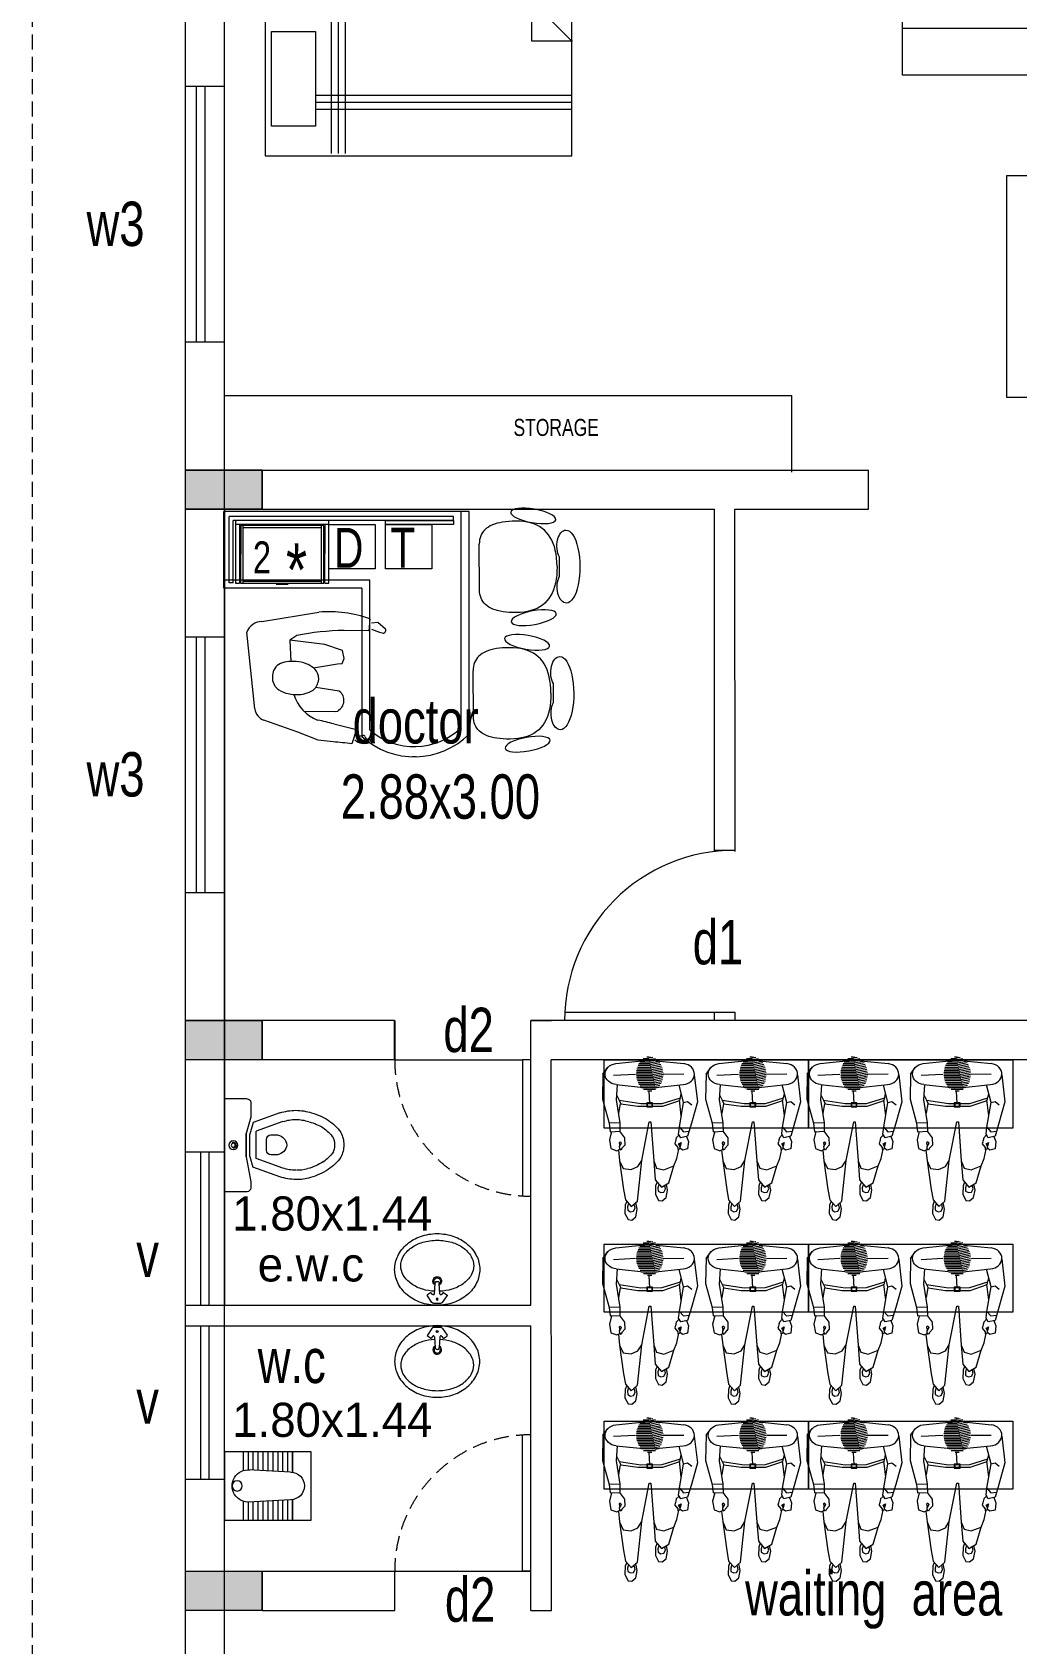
# Model space of a CAD drawing. Header units: metres. Extents: x 191982 to 427160, y -8904 to 80370.
# Drawn here: x 345650 to 351432, y 25546 to 35001 of the extents above; entities that cross this region are included whole.
import ezdxf

# ---------------------------------------------------------------- set-up
doc = ezdxf.new("R2010")
doc.units = ezdxf.units.M
doc.header["$LTSCALE"] = 700
doc.header["$MEASUREMENT"] = 0
doc.linetypes.add('HIDDEN2', pattern=[0.1875, 0.125, -0.0625])
doc.layers.get('0').update_dxf_attribs({"lineweight": 9})
for name, color, linetype, lineweight in [('COLUMN', 7, 'Continuous', 9), ('FURNITURE', 7, 'Continuous', 9), ('human', 8, 'Continuous', 9), ('MANPLAN', 7, 'Continuous', 9), ('NEW PLANS', 7, 'Continuous', 9), ('PLAN', 7, 'Continuous', 9), ('TEXT', 7, 'Continuous', 9)]:
    doc.layers.add(name, color=color, linetype=linetype, lineweight=lineweight)
doc.styles.add('RVR', font='MOD20.TTF')
doc.styles.get("Standard").update_dxf_attribs({"font": 'swisscl.ttf'})

# ---------------------------------------------------------------- blocks, each defined once
blk = doc.blocks.new('BASIN')
at = {"layer": 'PLAN'}
for p, q in [((-0.0664, 0.0159), (-0.1279, 0.0123)), ((-0.0732, 0.0397), (-0.062, 0.0562)), ((-0.0629, 0.0267), (-0.0719, 0.0327)), ((-0.0163, 0.0314), (-0.0551, 0.0576)), ((-0.0103, -0.0193), (-0.0103, 0.0193)), ((-0.0664, -0.0159), (-0.1279, -0.0123)), ((-0.0732, -0.0397), (-0.062, -0.0562)), ((-0.0629, -0.0267), (-0.0719, -0.0327)), ((-0.0163, -0.0315), (-0.0551, -0.0576))]:
    blk.add_line(p, q, dxfattribs=at)
blk.add_lwpolyline([(-0.2102, -0.25, 0.114941), (-0.1316, -0.2317, 0.103853), (-0.0616, -0.1768, 0.091249), (-0.0165, -0.0975, 0.083978), (0, 0, 0.083978), (-0.0165, 0.0975, 0.091249), (-0.0616, 0.1768, 0.103853), (-0.1316, 0.2317, 0.114941), (-0.2102, 0.25, 0.114941), (-0.2887, 0.2317, 0.103853), (-0.3588, 0.1768, 0.091249), (-0.4039, 0.0975, 0.083978), (-0.4204, 0, 0.083978), (-0.4039, -0.0975, 0.091249), (-0.3588, -0.1768, 0.103853), (-0.2887, -0.2317, 0.114941)], format="xyb", close=True, dxfattribs=at)
for points in [[(-0.082, 0.015, 0.058321), (-0.0937, 0.085, 0.08231), (-0.1256, 0.1515, 0.106842), (-0.1772, 0.1994, 0.134388), (-0.2316, 0.2143, 0.134388), (-0.286, 0.1994, 0.106842), (-0.3377, 0.1515, 0.08231), (-0.3696, 0.085, 0.070665), (-0.3816, 0)], [(-0.3816, 0, 0.070665), (-0.3696, -0.085, 0.08231), (-0.3377, -0.1515, 0.106842), (-0.286, -0.1994, 0.134388), (-0.2316, -0.2143, 0.134388), (-0.1772, -0.1994, 0.106842), (-0.1256, -0.1515, 0.08231), (-0.0937, -0.085, 0.058296), (-0.082, -0.015)]]:
    blk.add_lwpolyline(points, format="xyb", dxfattribs=at)
for radius in [0.00569, 0.00369]:
    blk.add_circle((-0.0349, 0), radius, dxfattribs=at)
for centre, radius, start, end in [((-0.142, -0.0004), 0.0257, 30.89641, 331.20825), ((-0.142, -0.0004), 0.0188, 42.66127, 320.64746), ((-0.1279, 0), 0.0123, 89.75733, 270.24267), ((-0.0691, 0.0369), 0.005, 145.96273, 235.96273), ((-0.0663, 0.0218), 0.0059, 268.92232, 55.39757), ((-0.0579, 0.0534), 0.005, 55.96273, 145.96273), ((-0.0247, 0.0197), 0.0144, 358.39997, 54.51472), ((-0.0691, -0.0369), 0.005, 123.91807, 214.03727), ((-0.0663, -0.0218), 0.0059, 304.60243, 91.07768), ((-0.0579, -0.0534), 0.005, 214.03727, 304.00089), ((-0.0247, -0.0197), 0.0144, 305.48528, 1.60003)]:
    blk.add_arc(centre, radius, start, end, dxfattribs=at)
blk = doc.blocks.new('ORISA PAN')
at = {"layer": 'PLAN'}
for p, q in [((-0.2, 0.51), (0.2, 0.51)), ((-0.2, 0), (-0.2, 0.51)), ((-0.2, 0.51), (0.2, 0.51)), ((0.2, 0.51), (0.2, 0)), ((0.2, 0.51), (0.2, 0)), ((-0.2, 0.4), (-0.0897, 0.4)), ((0.0897, 0.4), (0.2, 0.4)), ((-0.2, 0.371), (-0.0946, 0.371)), ((-0.2, 0.342), (-0.0931, 0.342)), ((-0.2, 0.313), (-0.0915, 0.313)), ((-0.2, 0.284), (-0.0899, 0.284)), ((-0.081, 0.121), (-0.0946, 0.37)), ((0.081, 0.121), (0.0946, 0.37)), ((0.0899, 0.284), (0.2, 0.284)), ((0.0915, 0.313), (0.2, 0.313)), ((0.0931, 0.342), (0.2, 0.342)), ((0.0946, 0.371), (0.2, 0.371)), ((-0.2, 0.255), (-0.0883, 0.255)), ((-0.2, 0.226), (-0.0867, 0.226)), ((-0.2, 0.197), (-0.0851, 0.197)), ((0.0851, 0.197), (0.2, 0.197)), ((0.0867, 0.226), (0.2, 0.226)), ((0.0883, 0.255), (0.2, 0.255)), ((-0.2, 0.168), (-0.0836, 0.168)), ((-0.2, 0.139), (-0.082, 0.139)), ((-0.0802, 0.11), (-0.2, 0.11)), ((-0.2, 0.11), (-0.0802, 0.11)), ((0.2, 0.11), (0.0802, 0.11)), ((0.0802, 0.11), (0.2, 0.11)), ((0.082, 0.139), (0.2, 0.139)), ((0.0836, 0.168), (0.2, 0.168)), ((0.2, 0), (-0.2, 0))]:
    blk.add_line(p, q, dxfattribs=at)
blk.add_circle((0, 0.4346), 0.03, dxfattribs=at)
for centre, radius, start, end in [((0, 0.37), 0.0946, 353.81188, 186.18812), ((0, 0.121), 0.081, 180, 360)]:
    blk.add_arc(centre, radius, start, end, dxfattribs=at)
blk = doc.blocks.new('EWC')
at = {"layer": 'COLUMN'}
blk.add_line((-0.2727, 0), (0.2727, 0), dxfattribs=at)
at = {"layer": 'PLAN'}
for p, q in [((-0.2727, -0.1316), (-0.2727, 0)), ((0.2727, -0.1316), (0.2727, 0)), ((-0.2512, -0.1532), (-0.1643, -0.1532)), ((-0.1895, -0.3249), (-0.1341, -0.167)), ((-0.1643, -0.1532), (-0.0685, -0.1258)), ((-0.1386, -0.3427), (-0.0831, -0.1844)), ((-0.1341, -0.167), (-0.0654, -0.1474)), ((0.0788, -0.1844), (-0.0831, -0.1844)), ((-0.0685, -0.1258), (0.0685, -0.1258)), ((0.0685, -0.1258), (-0.0685, -0.1258)), ((0.0654, -0.1474), (-0.0654, -0.1474)), ((0.0654, -0.1474), (0.1293, -0.1656)), ((0.0685, -0.1258), (0.2143, -0.1532)), ((0.1343, -0.3427), (0.0788, -0.1844)), ((0.1852, -0.3249), (0.1293, -0.1656)), ((0.2143, -0.1532), (0.2512, -0.1532)), ((-0.0603, -0.2716), (-0.0603, -0.3111)), ((0.0297, -0.2453), (-0.034, -0.2453)), ((0.056, -0.3111), (0.056, -0.2716))]:
    blk.add_line(p, q, dxfattribs=at)
for radius in [0.026, 0.0118]:
    blk.add_circle((0, -0.0508), radius, dxfattribs=at)
for centre, radius, start, end in [((-0.0141, -0.0486), 0.0036, 90.20714, 251.79286), ((-0.0127, -0.0573), 0.0036, 126.20714, 287.79286), ((0, -0.0508), 0.0153, 184.45592, 193.54408), ((0, -0.0508), 0.0153, 220.45592, 229.54408), ((-0.0065, -0.0635), 0.0036, 162.20714, 323.79286), ((0, -0.0508), 0.0153, 256.45592, 265.54408), ((0.0022, -0.0649), 0.0036, 198.20714, 359.79286), ((0, -0.0508), 0.0153, 292.45592, 301.54408), ((0.0101, -0.0609), 0.0036, 234.20714, 35.79286), ((0, -0.0508), 0.0153, 328.45592, 337.54408), ((0.0141, -0.0531), 0.0036, 270.20714, 71.79286), ((-0.2512, -0.1316), 0.0216, 180, 270), ((0.2512, -0.1316), 0.0216, 270, 360), ((-0.034, -0.2716), 0.0263, 90, 180), ((0.0297, -0.2716), 0.0263, 360, 90), ((0.0832, -0.4179), 0.2881, 161.16462, 180), ((0.0832, -0.4179), 0.2342, 161.16462, 180), ((0.0055, -0.2984), 0.067, 190.92396, 265.02141), ((-0.0002, -0.3646), 0.000539, 260.70561, 283.41981), ((-0.0109, -0.2978), 0.0682, 279.07843, 348.78496), ((-0.0875, -0.4179), 0.2342, 360, 18.83538), ((-0.0875, -0.4179), 0.2881, 360, 18.83538), ((0.0832, -0.4179), 0.2881, 180, 198.83538), ((0.0832, -0.4179), 0.2342, 180, 198.83538), ((-0.0193, -0.4324), 0.1664, 341.16462, 3.77544), ((-0.0193, -0.4324), 0.2203, 341.16462, 3.77544), ((0.1598, -0.4175), 0.3615, 194.96262, 211.78382), ((0.1598, -0.4175), 0.3076, 194.96262, 211.78382), ((-0.1809, -0.4026), 0.3298, 327.64617, 344.75526), ((-0.1809, -0.4026), 0.3837, 327.64617, 344.75526), ((0.1069, -0.4322), 0.3092, 214.63594, 233.93892), ((0.1069, -0.4322), 0.2553, 214.63594, 233.93892), ((-0.0022, -0.5371), 0.1085, 243.29881, 270), ((-0.0022, -0.5371), 0.1085, 270, 296.70119), ((-0.1112, -0.4322), 0.2553, 306.06108, 325.36406), ((-0.1112, -0.4322), 0.3092, 306.06108, 325.36406), ((-0.0022, -0.5371), 0.1624, 243.29881, 270), ((-0.0022, -0.5371), 0.1624, 270, 296.70119)]:
    blk.add_arc(centre, radius, start, end, dxfattribs=at)
blk = doc.blocks.new('A$C68D14229')
for p, q in [((0.53, 0.15), (0.53, 72.15)), ((0.53, 72.15), (36.53, 72.15)), ((36.53, 72.15), (36.53, 0.15)), ((22.29, 60.4), (22.29, 0.15)), ((23.96, 60.4), (23.96, 0.15)), ((25.62, 60.4), (25.62, 0.15)), ((0.53, 56.71), (36, 56.69)), ((0.53, 55.02), (36, 55.02)), ((0.53, 53.36), (36, 53.36)), ((0.11, 9.73), (9.63, 0.15)), ((9.63, 9.58), (0.11, 9.58)), ((9.63, 0), (9.63, 9.58)), ((36.53, 0.15), (0.53, 0.15))]:
    blk.add_line(p, q)
blk.add_lwpolyline([(29.63, 70.7), (7.38, 70.7), (7.38, 60.4), (29.63, 60.4)], close=True)
blk = doc.blocks.new('ws')
at = {"layer": 'FURNITURE'}
for p, q in [((668704.6, 47927.4), (667265, 47927.4)), ((667265, 47477.2), (667265, 47927.4)), ((667295.5, 47507.7), (667295.5, 47897)), ((668613.2, 47897), (667295.5, 47897)), ((667318.3, 47507.7), (667318.3, 47874.1)), ((668613.2, 47874.1), (667318.3, 47874.1)), ((667332.9, 47874.1), (667332.7, 47505.7)), ((667881.3, 47873.9), (667332.9, 47874.1)), ((667881.3, 47851.1), (667332.9, 47851.3)), ((667355.7, 47851.3), (667355.5, 47505.7)), ((667858.2, 47505.5), (667858.4, 47851.1)), ((667881.1, 47505.5), (667881.3, 47873.9)), ((668213.4, 47874.1), (668613.2, 47874.1)), ((668213.4, 47851.3), (668213.4, 47874.1)), ((668613.2, 47851.3), (668213.4, 47851.3)), ((668613.2, 47874.1), (668613.2, 47897)), ((668613.2, 47874.1), (668613.2, 47851.3)), ((668658.9, 46660.3), (668658.9, 47927.4)), ((668704.6, 46621.1), (668704.6, 47927.4)), ((667363.3, 47843.6), (667363.1, 47505.7)), ((667850.8, 47843.5), (667363.3, 47843.6)), ((667375.5, 47843.6), (667375.3, 47505.7)), ((667838.6, 47831.3), (667375.5, 47831.5)), ((667838.4, 47505.5), (667838.6, 47843.5)), ((667850.6, 47505.5), (667850.8, 47843.5)), ((668120.7, 47522.9), (667265, 47522.9)), ((668075, 47477.2), (667265, 47477.2)), ((667318.3, 47507.7), (667295.5, 47507.7)), ((667332.7, 47505.7), (667355.5, 47505.7)), ((667363.1, 47505.7), (667850.6, 47505.5)), ((667375.3, 47517.9), (667838.4, 47517.7)), ((667642, 47499.1), (667571.7, 47499.1)), ((667858.2, 47505.5), (667881.1, 47505.5)), ((668075, 47477.2), (668075, 46606.5)), ((668120.7, 46646.1), (668120.7, 47522.9)), ((668393.3, 46487.4), (668371.1, 46487.4))]:
    blk.add_line(p, q, dxfattribs=at)
at = {"layer": 'FURNITURE', "ltscale": 12}
for p, q in [((668841.1, 47847.8, 375.4), (668828.8, 47842, 375.4)), ((668854.5, 47852.9, 375.4), (668841.1, 47847.8, 375.4)), ((668868.9, 47857.3, 375.4), (668854.5, 47852.9, 375.4)), ((668884.5, 47861.1, 375.4), (668868.9, 47857.3, 375.4)), ((668901.1, 47864.2, 375.4), (668884.5, 47861.1, 375.4)), ((668918.7, 47866.6, 375.4), (668901.1, 47864.2, 375.4)), ((668937.5, 47868.4, 375.4), (668918.7, 47866.6, 375.4)), ((668957.3, 47869.5, 375.4), (668937.5, 47868.4, 375.4)), ((668978.3, 47870, 375.4), (668957.3, 47869.5, 375.4)), ((669001.8, 47869.4, 375.4), (668978.3, 47870, 375.4)), ((669024.1, 47867.5, 375.4), (669001.8, 47869.4, 375.4)), ((669045.3, 47864.3, 375.4), (669024.1, 47867.5, 375.4)), ((669065.2, 47859.7, 375.4), (669045.3, 47864.3, 375.4)), ((669083.9, 47853.8, 375.4), (669065.2, 47859.7, 375.4)), ((669101.5, 47846.5, 375.4), (669083.9, 47853.8, 375.4)), ((669117.8, 47837.9, 375.4), (669101.5, 47846.5, 375.4)), ((668766.5, 47760.2, 375.4), (668764.9, 47747.8, 375.4)), ((668769.1, 47772, 375.4), (668766.5, 47760.2, 375.4)), ((668772.8, 47783, 375.4), (668769.1, 47772, 375.4)), ((668777.6, 47793.5, 375.4), (668772.8, 47783, 375.4)), ((668783.4, 47803.2, 375.4), (668777.6, 47793.5, 375.4)), ((668790.3, 47812.3, 375.4), (668783.4, 47803.2, 375.4)), ((668798.3, 47820.7, 375.4), (668790.3, 47812.3, 375.4)), ((668807.4, 47828.5, 375.4), (668798.3, 47820.7, 375.4)), ((668817.5, 47835.6, 375.4), (668807.4, 47828.5, 375.4)), ((668828.8, 47842, 375.4), (668817.5, 47835.6, 375.4)), ((669132.9, 47827.9, 375.4), (669117.8, 47837.9, 375.4)), ((669146.9, 47816.6, 375.4), (669132.9, 47827.9, 375.4)), ((669159.6, 47803.9, 375.4), (669146.9, 47816.6, 375.4)), ((669171.2, 47789.9, 375.4), (669159.6, 47803.9, 375.4)), ((669181.5, 47774.6, 375.4), (669171.2, 47789.9, 375.4)), ((669190.7, 47757.8, 375.4), (669181.5, 47774.6, 375.4)), ((669198.6, 47739.8, 375.4), (669190.7, 47757.8, 375.4)), ((668764.9, 47747.8, 375.4), (668764.5, 47734.7, 375.4)), ((668765.9, 47466.6, 375.4), (668764.5, 47734.7, 375.4)), ((669205.3, 47720.4, 375.4), (669198.6, 47739.8, 375.4)), ((669210.9, 47699.6, 375.4), (669205.3, 47720.4, 375.4)), ((669215.2, 47677.5, 375.4), (669210.9, 47699.6, 375.4)), ((669218.4, 47654.1, 375.4), (669215.2, 47677.5, 375.4)), ((669236.2, 47547.3, 375.4), (669235.6, 47659.2, 375.4)), ((669220.3, 47629.3, 375.4), (669218.4, 47654.1, 375.4)), ((669220.6, 47577, 375.4), (669218.9, 47552.2, 375.4)), ((669221.1, 47603.1, 375.4), (669220.3, 47629.3, 375.4)), ((669221.1, 47603.1, 375.4), (669220.6, 47577, 375.4)), ((668766.5, 47453.5, 375.4), (668765.9, 47466.6, 375.4)), ((669206.6, 47485.7, 375.4), (669200.1, 47466.3, 375.4)), ((669211.9, 47506.6, 375.4), (669206.6, 47485.7, 375.4)), ((669216, 47528.7, 375.4), (669211.9, 47506.6, 375.4)), ((669218.9, 47552.2, 375.4), (669216, 47528.7, 375.4)), ((668768.2, 47441.1, 375.4), (668766.5, 47453.5, 375.4)), ((668771, 47429.4, 375.4), (668768.2, 47441.1, 375.4)), ((668774.8, 47418.4, 375.4), (668771, 47429.4, 375.4)), ((668779.7, 47408, 375.4), (668774.8, 47418.4, 375.4)), ((668785.6, 47398.3, 375.4), (668779.7, 47408, 375.4)), ((668792.6, 47389.3, 375.4), (668785.6, 47398.3, 375.4)), ((668800.7, 47381, 375.4), (668792.6, 47389.3, 375.4)), ((668809.9, 47373.3, 375.4), (668800.7, 47381, 375.4)), ((668820.1, 47366.3, 375.4), (668809.9, 47373.3, 375.4)), ((669135.4, 47377.4, 375.4), (669120.4, 47367.3, 375.4)), ((669149.2, 47388.9, 375.4), (669135.4, 47377.4, 375.4)), ((669161.8, 47401.7, 375.4), (669149.2, 47388.9, 375.4)), ((669173.2, 47415.8, 375.4), (669161.8, 47401.7, 375.4)), ((669183.4, 47431.3, 375.4), (669173.2, 47415.8, 375.4)), ((669192.3, 47448.1, 375.4), (669183.4, 47431.3, 375.4)), ((669200.1, 47466.3, 375.4), (669192.3, 47448.1, 375.4)), ((668831.4, 47360, 375.4), (668820.1, 47366.3, 375.4)), ((668843.8, 47354.4, 375.4), (668831.4, 47360, 375.4)), ((668857.2, 47349.4, 375.4), (668843.8, 47354.4, 375.4)), ((668871.7, 47345.1, 375.4), (668857.2, 47349.4, 375.4)), ((668887.3, 47341.5, 375.4), (668871.7, 47345.1, 375.4)), ((668903.9, 47338.6, 375.4), (668887.3, 47341.5, 375.4)), ((668921.6, 47336.4, 375.4), (668903.9, 47338.6, 375.4)), ((668940.4, 47334.8, 375.4), (668921.6, 47336.4, 375.4)), ((668960.3, 47333.9, 375.4), (668940.4, 47334.8, 375.4)), ((668981.2, 47333.7, 375.4), (668960.3, 47333.9, 375.4)), ((669004.7, 47334.5, 375.4), (668981.2, 47333.7, 375.4)), ((669027, 47336.6, 375.4), (669004.7, 47334.5, 375.4)), ((669048.1, 47340.1, 375.4), (669027, 47336.6, 375.4)), ((669068, 47344.9, 375.4), (669048.1, 47340.1, 375.4)), ((669086.7, 47351, 375.4), (669068, 47344.9, 375.4)), ((669104.1, 47358.5, 375.4), (669086.7, 47351, 375.4)), ((669120.4, 47367.3, 375.4), (669104.1, 47358.5, 375.4)), ((668781.5, 47093.3, 375.4), (668771.4, 47086.2, 375.4)), ((668792.7, 47099.7, 375.4), (668781.5, 47093.3, 375.4)), ((668805, 47105.5, 375.4), (668792.7, 47099.7, 375.4)), ((668818.4, 47110.6, 375.4), (668805, 47105.5, 375.4)), ((668832.9, 47115, 375.4), (668818.4, 47110.6, 375.4)), ((668848.4, 47118.8, 375.4), (668832.9, 47115, 375.4)), ((668865, 47121.9, 375.4), (668848.4, 47118.8, 375.4)), ((668882.7, 47124.3, 375.4), (668865, 47121.9, 375.4)), ((668901.5, 47126.1, 375.4), (668882.7, 47124.3, 375.4)), ((668921.3, 47127.2, 375.4), (668901.5, 47126.1, 375.4)), ((668942.2, 47127.7, 375.4), (668921.3, 47127.2, 375.4)), ((668965.8, 47127.1, 375.4), (668942.2, 47127.7, 375.4)), ((668988.1, 47125.3, 375.4), (668965.8, 47127.1, 375.4)), ((669009.2, 47122, 375.4), (668988.1, 47125.3, 375.4)), ((669029.2, 47117.4, 375.4), (669009.2, 47122, 375.4)), ((669047.9, 47111.5, 375.4), (669029.2, 47117.4, 375.4)), ((669065.4, 47104.2, 375.4), (669047.9, 47111.5, 375.4)), ((669081.8, 47095.6, 375.4), (669065.4, 47104.2, 375.4)), ((669096.9, 47085.6, 375.4), (669081.8, 47095.6, 375.4)), ((668728.9, 47005.5, 375.4), (668728.4, 46992.4, 375.4)), ((668730.4, 47017.9, 375.4), (668728.9, 47005.5, 375.4)), ((668733.1, 47029.7, 375.4), (668730.4, 47017.9, 375.4)), ((668736.7, 47040.8, 375.4), (668733.1, 47029.7, 375.4)), ((668741.5, 47051.2, 375.4), (668736.7, 47040.8, 375.4)), ((668747.4, 47060.9, 375.4), (668741.5, 47051.2, 375.4)), ((668754.3, 47070, 375.4), (668747.4, 47060.9, 375.4)), ((668762.3, 47078.4, 375.4), (668754.3, 47070, 375.4)), ((668771.4, 47086.2, 375.4), (668762.3, 47078.4, 375.4)), ((669110.8, 47074.3, 375.4), (669096.9, 47085.6, 375.4)), ((669123.6, 47061.6, 375.4), (669110.8, 47074.3, 375.4)), ((669135.1, 47047.6, 375.4), (669123.6, 47061.6, 375.4)), ((669145.5, 47032.3, 375.4), (669135.1, 47047.6, 375.4)), ((669154.6, 47015.6, 375.4), (669145.5, 47032.3, 375.4)), ((669162.6, 46997.5, 375.4), (669154.6, 47015.6, 375.4)), ((669169.3, 46978.1, 375.4), (669162.6, 46997.5, 375.4)), ((668729.9, 46724.3, 375.4), (668728.4, 46992.4, 375.4)), ((669174.8, 46957.3, 375.4), (669169.3, 46978.1, 375.4)), ((669179.2, 46935.2, 375.4), (669174.8, 46957.3, 375.4)), ((669182.3, 46911.8, 375.4), (669179.2, 46935.2, 375.4)), ((669184.3, 46887, 375.4), (669182.3, 46911.8, 375.4)), ((669200.1, 46805, 375.4), (669199.5, 46916.9, 375.4)), ((669182.9, 46809.9, 375.4), (669180, 46786.4, 375.4)), ((669184.6, 46834.7, 375.4), (669182.9, 46809.9, 375.4)), ((669185, 46860.9, 375.4), (669184.3, 46887, 375.4)), ((669185, 46860.9, 375.4), (669184.6, 46834.7, 375.4)), ((668730.5, 46711.2, 375.4), (668729.9, 46724.3, 375.4)), ((668732.2, 46698.8, 375.4), (668730.5, 46711.2, 375.4)), ((669164.1, 46724, 375.4), (669156.3, 46705.8, 375.4)), ((669170.6, 46743.5, 375.4), (669164.1, 46724, 375.4)), ((669175.9, 46764.3, 375.4), (669170.6, 46743.5, 375.4)), ((669180, 46786.4, 375.4), (669175.9, 46764.3, 375.4)), ((668734.9, 46687.1, 375.4), (668732.2, 46698.8, 375.4)), ((668738.7, 46676.1, 375.4), (668734.9, 46687.1, 375.4)), ((668743.6, 46665.7, 375.4), (668738.7, 46676.1, 375.4)), ((668749.6, 46656, 375.4), (668743.6, 46665.7, 375.4)), ((668756.6, 46647, 375.4), (668749.6, 46656, 375.4)), ((668764.7, 46638.7, 375.4), (668756.6, 46647, 375.4)), ((668773.8, 46631, 375.4), (668764.7, 46638.7, 375.4)), ((668784.1, 46624, 375.4), (668773.8, 46631, 375.4)), ((668795.4, 46617.7, 375.4), (668784.1, 46624, 375.4)), ((668807.7, 46612.1, 375.4), (668795.4, 46617.7, 375.4)), ((669068.1, 46616.2, 375.4), (669050.6, 46608.7, 375.4)), ((669084.3, 46625, 375.4), (669068.1, 46616.2, 375.4)), ((669099.4, 46635.1, 375.4), (669084.3, 46625, 375.4)), ((669113.2, 46646.6, 375.4), (669099.4, 46635.1, 375.4)), ((669125.8, 46659.4, 375.4), (669113.2, 46646.6, 375.4)), ((669137.2, 46673.6, 375.4), (669125.8, 46659.4, 375.4)), ((669147.3, 46689, 375.4), (669137.2, 46673.6, 375.4)), ((669156.3, 46705.8, 375.4), (669147.3, 46689, 375.4)), ((668821.2, 46607.1, 375.4), (668807.7, 46612.1, 375.4)), ((668835.7, 46602.9, 375.4), (668821.2, 46607.1, 375.4)), ((668851.3, 46599.3, 375.4), (668835.7, 46602.9, 375.4)), ((668867.9, 46596.3, 375.4), (668851.3, 46599.3, 375.4)), ((668885.6, 46594.1, 375.4), (668867.9, 46596.3, 375.4)), ((668904.4, 46592.5, 375.4), (668885.6, 46594.1, 375.4)), ((668924.2, 46591.6, 375.4), (668904.4, 46592.5, 375.4)), ((668945.2, 46591.4, 375.4), (668924.2, 46591.6, 375.4)), ((668968.7, 46592.2, 375.4), (668945.2, 46591.4, 375.4)), ((668991, 46594.3, 375.4), (668968.7, 46592.2, 375.4)), ((669012.1, 46597.8, 375.4), (668991, 46594.3, 375.4)), ((669032, 46602.6, 375.4), (669012.1, 46597.8, 375.4)), ((669050.6, 46608.7, 375.4), (669032, 46602.6, 375.4))]:
    blk.add_line(p, q, dxfattribs=at)
at = {"layer": 'FURNITURE', "color": 8}
for p, q in [((667487.6, 47281.4), (667822.4, 47336.9)), ((668122.3, 47297.1), (668115.7, 47226.3)), ((667445.6, 46768.1), (667399.3, 47219.1)), ((667692.3, 47198.2), (667652, 47170.9)), ((668115.7, 47226.3), (667970.3, 47228.6)), ((668130.8, 47272.7), (668168.3, 47277.1)), ((668168.3, 47277.1), (668213.7, 47237.3)), ((667858.2, 47147), (667652, 47170.9)), ((667652, 47170.9), (667658.1, 47047.4)), ((667961.9, 47110.4), (667858.2, 47147)), ((667971, 47064.7), (667961.9, 47110.4)), ((667551.9, 46965.5), (667558.6, 46995.3)), ((667790.2, 47008.7), (667932.2, 47032.5)), ((667932.2, 47032.5), (667959.2, 47034.4)), ((667959.2, 47034.4), (667971, 47064.7)), ((667551.8, 46933.1), (667551.9, 46965.5)), ((667566.3, 46899.4), (667551.8, 46933.1)), ((667818.7, 46965.9), (667820.9, 46937.2)), ((667804.8, 46895.3), (667942.2, 46874.6)), ((667922.6, 46751), (667738.2, 46752.8)), ((667930.8, 46754), (667922.6, 46751)), ((667699.3, 46631.4), (667499.6, 46702.1)), ((667818.3, 46585.9), (667699.3, 46631.4)), ((667910, 46680.1), (668043.9, 46647.4)), ((668043.9, 46647.4), (668016.1, 46564.4)), ((667905.7, 46574.8), (667818.3, 46585.9)), ((668016.1, 46564.4), (668016.1, 46564.4)), ((668016.1, 46564.4), (668016.1, 46564.4)), ((668077.6, 46608.5), (668055.8, 46609.4))]:
    blk.add_line(p, q, dxfattribs=at)
at = {"layer": 'FURNITURE'}
for radius, start, end in [(455.4, 227.58428, 315.07695), (395.4, 228.60258, 314.42061)]:
    blk.add_arc((668382.2, 46942.7), radius, start, end, dxfattribs=at)
at = {"layer": 'FURNITURE', "ltscale": 12, "extrusion": (0, 0, -1)}
for centre, major_axis, ratio, start_param, end_param in [((669081, 47901.1, 0), (-132.2, 22.6), 0.3, -1.570796, 4.712389), ((669274, 47724.1, 0), (-0.5, 93.9), 0.571429, 3.95137, 6.283186), ((669274.7, 47603.4, 0), (-1.2, 214.5), 0.375, 0, 3.141593), ((669275.4, 47482.8, 0), (-0.5, 93.9), 0.571429, 3.141592, 5.473402), ((669084.3, 47303.7, 0), (131.9, 24), 0.3, 4.712389, 10.995574), ((669044.9, 47158.8, 0), (-132.2, 22.6), 0.3, -1.570796, 4.712389), ((669238, 46981.8, 0), (-0.5, 93.9), 0.571429, 3.95137, 6.283186), ((669238.7, 46861.1, 0), (-1.2, 214.5), 0.375, 0, 3.141593), ((669239.3, 46740.5, 0), (-0.5, 93.9), 0.571429, 3.141592, 5.473402), ((669048.2, 46561.4, 0), (131.9, 24), 0.3, 4.712389, 10.995574)]:
    blk.add_ellipse(centre, major_axis=major_axis, ratio=ratio, start_param=start_param, end_param=end_param, dxfattribs=at)
at = {"layer": 'FURNITURE', "color": 8}
for centre, major_axis, ratio, start_param, end_param in [((667489.6, 47184.9), (95.7, -12.3), 1, 1.719618, 2.907669), ((667890.7, 46701.4), (685.9, -91), 0.919648, 1.350379, 1.791214), ((667970.5, 45939.2), (1362.8, 149), 0.939866, 1.46862, 1.672973), ((668598.4, 48448.2), (1287.2, -173.8), 1, 4.47917, 4.53015), ((668199.3, 47229.4), (2.8, 16.1), 1, 2.999443, 5.387528), ((667629.4, 46965.7), (13.3, 75.6), 1, 0.753992, 1.348649), ((667659.4, 46884.7), (28.1, 159.6), 1, 0.348288, 0.635012), ((667669.5, 46828.9), (215.4, -37.9), 1, 1.651056, 1.920034), ((667669.5, 46828.9), (37.9, 215.4), 1, -0.188719, 0.08026), ((667691.5, 46887), (27.2, 154.3), 1, -0.506934, -0.188719), ((667749.7, 46950.8), (69.6, -12.3), 1, 0.389868, 1.134958), ((667650, 46970.3), (108.1, -19), 1, 4.018348, 4.557921), ((667753.4, 46927.6), (59.8, -10.5), 1, 5.290249, 6.09033), ((667740.9, 46947.2), (14, 79.4), 1, 4.347655, 4.762279), ((667692.3, 47070.9), (37.9, 215.4), 1, 2.952874, 3.221852), ((667692.3, 47070.9), (37.9, 215.4), 1, 3.221852, 3.490831), ((667898.6, 46920.2), (230.4, -31.4), 1, 3.571543, 4.480193), ((667703.1, 47009.8), (27.2, 154.3), 1, 3.490831, 3.809046), ((667527, 46779.6), (81, -14.3), 1, 3.456142, 4.546182), ((666219.5, 39981.7), (977.7, 6838.9), 1, -0.105221, -0.091082), ((667274.9, 39295.9), (972.1, 7241.2), 1, 0.031824, 0.046996), ((668087.4, 46645.9), (78.6, -13.8), 1, 4.14765, 5.268631), ((668085.1, 46602.5), (1.66, 9.45), 1, -1.145356, 1.069697), ((668113, 46609.6), (3.3, 18.9), 1, 1.996237, 3.283887), ((668117.6, 46579.7), (11.7, -2.1), 1, 0.741246, 2.194457), ((668110.9, 46587.4), (16.5, -2.9), 1, 5.268631, 6.380468)]:
    blk.add_ellipse(centre, major_axis=major_axis, ratio=ratio, start_param=start_param, end_param=end_param, dxfattribs=at)
at = {"layer": 'FURNITURE', "color": 8, "extrusion": (0, 0, -1)}
blk.add_ellipse((667893.2, 46818.4), major_axis=(73.4, -12.9), ratio=1, start_param=-1.028066, end_param=0.867547, dxfattribs=at)
blk = doc.blocks.new('Seating Man')
at = {"layer": 'MANPLAN'}
for p, q in [((-143.1, 536.7), (-125.2, 572.5)), ((-125.2, 572.5), (-103.1, 575.2)), ((-103.1, 575.2), (-79.7, 555.9)), ((-141.7, 487.8), (-143.1, 536.7)), ((-132.5, 465.4), (-141.7, 487.8)), ((-139.8, 457.1), (-105.8, 495.6)), ((-127.9, 498.1), (-126.5, 518.1)), ((-121.7, 477.7), (-127.9, 498.1)), ((-126.5, 518.1), (-110, 527)), ((-110, 527), (-92.8, 523.6)), ((-105.8, 495.6), (-69.6, 463.9)), ((-92.8, 523.6), (-83.2, 505.7)), ((-83.2, 505.7), (-88.9, 480.8)), ((-79.7, 555.9), (-71.5, 511.9)), ((-71.5, 511.9), (-79.3, 472.4)), ((-174.7, 227.7), (-151.2, 396)), ((-151.2, 396), (-139.8, 457.1)), ((-69.6, 463.9), (-44.7, 225.8)), ((34.7, 339.4), (71, 382.4)), ((35.4, 424), (53.3, 459.8)), ((36.8, 375.1), (35.4, 424)), ((50.6, 385.5), (51.9, 405.4)), ((56.8, 365), (50.6, 385.5)), ((51.9, 405.4), (68.5, 414.4)), ((53.3, 459.8), (75.4, 462.5)), ((68.5, 414.4), (85.7, 410.9)), ((71, 382.4), (114, 357.5)), ((75.4, 462.5), (98.8, 443.3)), ((85.7, 410.9), (95.3, 393)), ((95.3, 393), (90.3, 371.2)), ((98.8, 443.3), (107, 399.2)), ((107, 399.2), (100.4, 365.4)), ((25.8, 228.6), (34.7, 339.4)), ((46, 352.7), (36.8, 375.1)), ((114, 357.5), (143.8, 257.4)), ((-182, 164.1), (-174.7, 227.7)), ((-174.7, 227.7), (-154.3, 273.1)), ((-154.3, 273.1), (-106.9, 279.6)), ((-106.9, 279.6), (-67, 262)), ((-67, 262), (-44.7, 225.8)), ((-44.7, 225.8), (0, 0)), ((8.9, -0.8), (25.8, 228.6)), ((25.8, 228.6), (42.6, 270.3)), ((42.6, 270.3), (84.3, 280.5)), ((84.3, 280.5), (143.8, 257.4)), ((143.8, 257.4), (161.4, 213.8)), ((161.4, 213.8), (173.2, 158.6)), ((-233.8, 104.7), (-225.1, 156.2)), ((-221.8, 56.6), (-233.8, 104.7)), ((-225.1, 156.2), (-190.9, 168.7)), ((-190.9, 168.7), (-168.7, 157.3)), ((-177.9, 122.1), (-174.1, 140.5)), ((-170.9, 117.2), (-177.9, 122.1)), ((-173.6, 155.1), (-174.7, 144.8)), ((-174.7, 144.8), (-162.7, 124.8)), ((-166, 164.9), (-173.6, 155.1)), ((-162.7, 124.8), (-170.9, 117.2)), ((-160.6, 153.5), (-166, 164.9)), ((-143.8, 135.1), (-160.6, 153.5)), ((-145.4, 93.4), (-143.8, 135.1)), ((149.6, 128.2), (166.9, 150.1)), ((151.9, 116.2), (149.6, 128.2)), ((158.3, 92.6), (152.9, 114.6)), ((166.9, 150.1), (166.9, 161.4)), ((166.9, 161.4), (180.5, 155.3)), ((180.5, 144), (172.2, 128.2)), ((172.2, 128.2), (186.5, 120.7)), ((177.5, 138.4), (180.7, 123.8)), ((194.8, 165.1), (180.5, 154.1)), ((180.5, 155.3), (180.5, 144)), ((186.5, 120.7), (180.5, 144)), ((224.9, 158.3), (194.8, 165.1)), ((217.4, 84.6), (229.5, 115.4)), ((229.5, 115.4), (224.9, 158.3)), ((-274.9, -133.2), (-236, 6.9)), ((-236, 6.9), (-230.4, 57)), ((-171.9, 5), (-236, 6.9)), ((-230.4, 57), (-171, 54.2)), ((-171.9, 5), (-193.3, -130.4)), ((-174.7, 54.4), (-145.4, 93.4)), ((-171, 54.2), (-171.9, 5)), ((0, 0), (8.9, -0.8)), ((174.3, 75.4), (158.3, 92.6)), ((184.6, 92.2), (171.6, 70.9)), ((171.6, 70.9), (176.2, 30.1)), ((176.2, 30.1), (200.4, 57)), ((176.2, 30.1), (201.3, -113.7)), ((224.5, 82.9), (184.6, 92.2)), ((200.4, 57), (233.2, 53.3)), ((246.8, 6.9), (224.5, 82.9)), ((282.1, -118.4), (246.8, 6.9)), ((-171, -107.2), (-180.8, -51.2)), ((-168.2, -107.2), (-67, -93.3)), ((-67, -93.3), (78.8, -93.3)), ((78.8, -93.3), (179, -126.7)), ((187.8, -35.9), (176.2, -130.4)), ((-272.7, -280.7), (-274.9, -133.2)), ((-193.3, -130.4), (-187.7, -218.9)), ((-191.7, -155), (-177.5, -127.7)), ((-177.5, -127.7), (-168.2, -107.2)), ((-177.5, -127.7), (-49.4, -108.2)), ((-49.4, -108.2), (76, -109.1)), ((14.4, -180.6), (-9.9, -180.6)), ((2.3, -108.6), (-1, -180.6)), ((76, -109.1), (182.7, -142.5)), ((201.3, -113.7), (174.7, -217)), ((179, -126.7), (182.7, -142.5)), ((182.7, -142.5), (187.4, -167.6)), ((201.3, -113.7), (224.5, -119.3)), ((224.5, -119.3), (249.6, -100.7)), ((264.2, -276.1), (282.1, -118.4)), ((-272.7, -280.7), (-243.1, -320.8)), ((-209.7, -275.2), (-81.3, -281.3)), ((-194, -219.6), (-16.3, -200.6)), ((17.3, -280.6), (-76.4, -280.6)), ((19.5, -270.6), (-76, -270.6)), ((21.6, -260.6), (-74.8, -260.6)), ((23.8, -250.6), (-72.8, -250.6)), ((25.9, -240.6), (-69.9, -240.6)), ((28.1, -230.6), (-66, -230.6)), ((30.2, -220.6), (-60.9, -220.6)), ((32.4, -210.6), (-54.4, -210.6)), ((34.5, -200.6), (-45.8, -200.6)), ((36.7, -190.6), (-33.6, -190.6)), ((18.1, -277.8), (80.5, -291)), ((19.9, -200.6), (198.5, -219.6)), ((20.2, -268), (80.9, -280.9)), ((22.3, -258.2), (80.5, -270.6)), ((24.4, -248.4), (79.2, -260.1)), ((26.4, -238.6), (77, -249.4)), ((28.5, -228.8), (73.6, -238.4)), ((30.6, -219.1), (68.9, -227.2)), ((32.7, -209.3), (62.4, -215.6)), ((34.8, -199.5), (53, -203.4)), ((202.3, -280.1), (83.7, -278.9)), ((-197.3, -342.4), (-27.2, -360.6)), ((15.2, -290.6), (-76, -290.6)), ((13, -300.6), (-74.9, -300.6)), ((10.9, -310.6), (-73, -310.6)), ((8.7, -320.6), (-70.2, -320.6)), ((6.6, -330.6), (-66.5, -330.6)), ((4.5, -340.6), (-61.6, -340.6)), ((2.3, -350.6), (-55.2, -350.6)), ((0.2, -360.6), (-46.9, -360.6)), ((-2, -370.6), (-35.3, -370.6)), ((-2.7, -375.6), (19.8, -380.4)), ((-0.6, -365.8), (35.4, -373.4)), ((1.5, -356), (46.2, -365.5)), ((3.6, -346.2), (54.6, -357.1)), ((5.7, -336.4), (61.3, -348.3)), ((7.7, -326.7), (66.8, -339.2)), ((9.8, -316.9), (71.3, -329.9)), ((11.9, -307.1), (74.8, -320.5)), ((14, -297.3), (77.5, -310.8)), ((16, -287.5), (79.4, -301)), ((40.3, -359.2), (201.9, -342.4)), ((-2.7, -380.6), (-14.6, -380.6)), ((-3.7, -380.5), (7, -382.7))]:
    blk.add_line(p, q, dxfattribs=at)
for points in [[(-15.1, -88.2), (19.4, -88.2), (19.4, -111.5), (-15.1, -111.5)], [(-12.6, -89.8), (16.6, -89.8), (16.6, -109.9), (-12.6, -109.9)]]:
    blk.add_lwpolyline(points, close=True, dxfattribs=at)
blk.add_ellipse((-187.5, -281.1), major_axis=(72.5, 0), ratio=0.852791, start_param=1.661118, end_param=4.57586, dxfattribs=at)
at = {"layer": 'MANPLAN', "extrusion": (0, 0, -1)}
blk.add_ellipse((192, -281.1), major_axis=(-72.5, 0), ratio=0.852791, start_param=1.661118, end_param=4.57586, dxfattribs=at)

msp = doc.modelspace()

# ---------------------------------------------------------------- hatches: boundary and pattern name
at = {"layer": 'NEW PLANS'}
for points in [[(346779.904, 32431.692), (346779.904, 32201.692), (346549.904, 32201.692), (346549.904, 32431.692)], [(346779.904, 32431.692), (346999.904, 32431.692), (346999.904, 32201.692), (346779.904, 32201.692)], [(346779.904, 29201.692), (346779.904, 28971.692), (346549.904, 28971.692), (346549.904, 29201.692)], [(346779.904, 28971.692), (346779.904, 29201.692), (346549.904, 29201.692), (346549.904, 28971.692)], [(346779.904, 29201.692), (346999.904, 29201.692), (346999.904, 28971.692), (346779.904, 28971.692)], [(346779.904, 25971.692), (346779.904, 25741.692), (346549.904, 25741.692), (346549.904, 25971.692)], [(346779.904, 25971.692), (346999.904, 25971.692), (346999.904, 25741.692), (346779.904, 25741.692)]]:
    msp.add_hatch(color=256, dxfattribs=at).paths.add_polyline_path(points)

# ---------------------------------------------------------------- linework, layer by layer
for points in [[(347392.135, 32113.325), (347664.692, 32113.325), (347664.692, 31851.823), (347392.135, 31851.823)], [(347724.213, 32113.538), (347996.769, 32113.538), (347996.769, 31852.036), (347724.213, 31852.036)]]:
    msp.add_lwpolyline(points, close=True)
at = {"layer": 'FURNITURE'}
for p in [(346780.888, 32869.705), (350110.888, 32419.705)]:
    msp.add_line(p, (350110.888, 32869.705), dxfattribs=at)
for points in [[(351370.692, 32859.218), (351870.692, 32859.218), (351870.692, 34159.218), (351370.692, 34159.218)], [(350208.587, 28971.692), (350208.587, 28571.692), (349008.587, 28571.692), (349008.587, 28971.692)], [(351408.587, 28971.692), (351408.587, 28571.692), (350208.587, 28571.692), (350208.587, 28971.692)], [(350208.587, 27890.553), (350208.587, 27490.553), (349008.587, 27490.553), (349008.587, 27890.553)], [(351408.587, 27890.553), (351408.587, 27490.553), (350208.587, 27490.553), (350208.587, 27890.553)], [(350208.587, 26852.467), (350208.587, 26452.467), (349008.587, 26452.467), (349008.587, 26852.467)], [(351408.587, 26852.467), (351408.587, 26452.467), (350208.587, 26452.467), (350208.587, 26852.467)]]:
    msp.add_lwpolyline(points, close=True, dxfattribs=at)
at = {"layer": 'NEW PLANS', "linetype": 'HIDDEN2'}
msp.add_line((345649.904, 50081.692), (345649.904, 23986.692), dxfattribs=at)
at = {"layer": 'NEW PLANS'}
for p, q in [((346549.904, 22511.692), (346549.904, 39891.692)), ((346779.904, 32431.692), (346779.904, 37046.692)), ((346549.904, 22511.692), (346549.904, 34786.118)), ((346779.904, 22511.692), (346779.904, 34786.118)), ((346779.904, 34681.692), (346549.904, 34681.692)), ((346614.904, 33181.692), (346614.904, 34681.692)), ((346664.904, 33181.692), (346664.904, 34681.692)), ((346779.904, 33181.692), (346779.904, 34681.692)), ((346779.904, 33181.692), (346549.904, 33181.692)), ((346999.904, 32431.692), (346549.904, 32431.692)), ((346999.904, 32431.692), (346549.904, 32431.692)), ((346779.904, 32431.692), (350559.904, 32431.692)), ((346999.904, 32201.692), (346999.904, 32431.692)), ((350559.904, 32201.692), (350559.904, 32431.692)), ((346999.904, 32201.692), (346549.904, 32201.692)), ((346999.904, 32201.692), (346549.904, 32201.692)), ((346549.904, 32201.692), (349656.154, 32201.692)), ((346779.904, 32201.692), (346779.904, 27531.692)), ((349656.931, 30194.56), (349656.154, 32201.692)), ((349776.931, 30194.606), (349776.154, 32201.739)), ((349776.154, 32201.692), (350559.904, 32201.692)), ((346779.904, 31451.692), (346549.904, 31451.692)), ((346614.904, 29951.692), (346614.904, 31451.692)), ((346664.904, 29951.692), (346664.904, 31451.692)), ((346779.904, 29951.692), (346779.904, 31451.692)), ((349656.541, 30201.692), (349776.541, 30201.692)), ((346779.904, 29951.692), (346549.904, 29951.692)), ((348777.404, 29251.692), (349776.173, 29251.692)), ((349657.315, 29201.646), (349657.295, 29251.692)), ((349776.173, 29251.692), (349776.154, 29201.692)), ((346999.904, 29201.692), (346549.904, 29201.692)), ((346999.904, 28971.692), (346999.904, 29201.692)), ((347777.315, 29201.692), (346999.904, 29201.692)), ((347777.404, 28971.692), (347777.315, 29201.692)), ((347778.654, 29202.002), (347778.565, 28971.692)), ((352559.904, 29201.692), (348577.315, 29201.692)), ((348577.961, 27531.692), (348577.961, 29201.692)), ((348578.654, 29201.692), (348698.654, 29201.692)), ((347777.404, 28971.692), (346999.904, 28971.692)), ((347778.565, 28971.692), (348528.565, 28971.402)), ((348528.565, 28971.712), (348528.256, 28173.276)), ((348578.565, 28971.692), (348528.565, 28971.712)), ((348578.565, 28971.692), (348577.404, 28971.692)), ((348698.654, 25741.692), (348697.404, 28971.692)), ((352559.904, 28971.692), (348697.404, 28971.692)), ((346549.904, 28431.692), (346779.904, 28431.692)), ((346639.904, 27531.692), (346639.904, 28431.692)), ((346689.904, 27531.692), (346689.904, 28431.692)), ((346549.904, 27531.692), (348577.961, 27531.692)), ((346549.904, 27411.692), (348578.007, 27411.692)), ((346639.904, 26511.692), (346639.904, 27411.692)), ((346689.904, 26511.692), (346689.904, 27411.692)), ((348578.654, 25741.692), (348578.007, 27411.692)), ((348528.565, 25971.673), (348528.256, 26770.109)), ((346549.904, 26511.692), (346778.356, 26511.692)), ((346999.904, 25741.692), (346999.904, 25971.692)), ((346999.904, 25971.692), (347778.565, 25971.692)), ((347778.654, 25741.383), (347778.565, 25971.692)), ((347778.565, 25971.692), (348578.565, 25971.692)), ((348578.565, 25971.692), (348528.565, 25971.673)), ((346999.904, 25741.692), (347778.654, 25741.692)), ((348578.654, 25741.692), (348698.654, 25741.692))]:
    msp.add_line(p, q, dxfattribs=at)
for points in [[(346549.904, 32201.692), (346549.904, 32431.692), (346999.904, 32431.692), (346999.904, 32201.692)], [(346549.904, 28971.692), (346549.904, 29201.692), (346999.904, 29201.692), (346999.904, 28971.692)], [(346549.904, 25741.692), (346549.904, 25971.692), (346999.904, 25971.692), (346999.904, 25741.692)]]:
    msp.add_lwpolyline(points, close=True, dxfattribs=at)
msp.add_arc((349776.154, 29201.692), 1000, 89.9778267, 180, dxfattribs=at)
at = {"layer": 'NEW PLANS', "linetype": 'HIDDEN2'}
for centre, start, end in [((348578.565, 28971.692), 180, 269.9778267), ((348578.565, 25971.692), 90.0221733, 180)]:
    msp.add_arc(centre, 800, start, end, dxfattribs=at)

# ---------------------------------------------------------------- block references
at = {"layer": 'FURNITURE', "yscale": 25.000000000091}
for p, xscale, zscale, rotation in [((350757.015, 35662.905), 25.000000000091, 25.000000000091, 270), ((348822.57, 35189.819), -25.000000000091, 25, 90)]:
    msp.add_blockref('A$C68D14229', p, dxfattribs=dict(at, xscale=xscale, zscale=zscale, rotation=rotation))
at = {"layer": 'FURNITURE'}
msp.add_blockref('ws', (-320489.142, -15737.734), dxfattribs=at)
at = {"layer": 'human', "xscale": -1, "rotation": 180}
for p in [(349273.739, 28607.074), (349879.379, 28607.074), (350473.739, 28607.074), (351079.379, 28607.074), (349273.739, 27525.935), (349879.379, 27525.935), (350473.739, 27525.935), (351079.379, 27525.935), (349273.739, 26487.849), (349879.379, 26487.849), (350473.739, 26487.849), (351079.379, 26487.849)]:
    msp.add_blockref('Seating Man', p, dxfattribs=at)
at = {"layer": 'NEW PLANS', "yscale": 1000, "zscale": 1000}
for name, p, xscale, rotation in [('EWC', (346779.904, 28470.664), -1000, 90), ('BASIN', (348028.089, 27531.692), -1000, 90), ('BASIN', (348028.089, 27412.057), 1000, 89.99999999999999), ('ORISA PAN', (347288.294, 26471.692), -1000, 90)]:
    msp.add_blockref(name, p, dxfattribs=dict(at, xscale=xscale, rotation=rotation))

# ---------------------------------------------------------------- texts
at = {"attachment_point": 1}
for s, insert, char_height, width in [('D', (347421.138, 32092.91), 234.375, 128.74319), ('T', (347753.216, 32093.123), 234.375, 128.74319), ('2', (346945.695, 32013.745), 187.5, 102.99455), ('*', (347139.782, 32002.856), 312.5, 171.65759)]:
    msp.add_mtext(s, dxfattribs=dict(at, insert=insert, char_height=char_height, width=width))
at = {"layer": 'NEW PLANS'}
for s, p in [('w3', (345969.087, 33746.818)), ('doctor', (347531.214, 30827.869)), ('w3', (345969.087, 30516.818)), ('2.88x3.00', (347461.307, 30386.511)), ('d1', (349528.3, 29532.141)), ('d2', (348064.11, 29017.304)), ('v', (346260.883, 27698.479)), ('w.c', (346974.229, 27075.268)), ('v', (346260.883, 26837.146)), ('d2', (348073.183, 25674.797)), ('waiting  area', (349836.11, 25711.604))]:
    msp.add_text(s, height=260, dxfattribs=at).set_placement(p)
at = {"layer": 'NEW PLANS', "style": 'RVR'}
for s, p in [('1.80x1.44', (346824.884, 27970.223)), ('e.w.c', (346974.013, 27671.166)), ('1.80x1.44', (346824.884, 26759.601))]:
    msp.add_text(s, height=200, dxfattribs=at).set_placement(p)
at = {"layer": 'TEXT'}
msp.add_text('STORAGE', height=100, dxfattribs=at).set_placement((348476.146, 32632.228))

doc.saveas('drawing.dxf')
